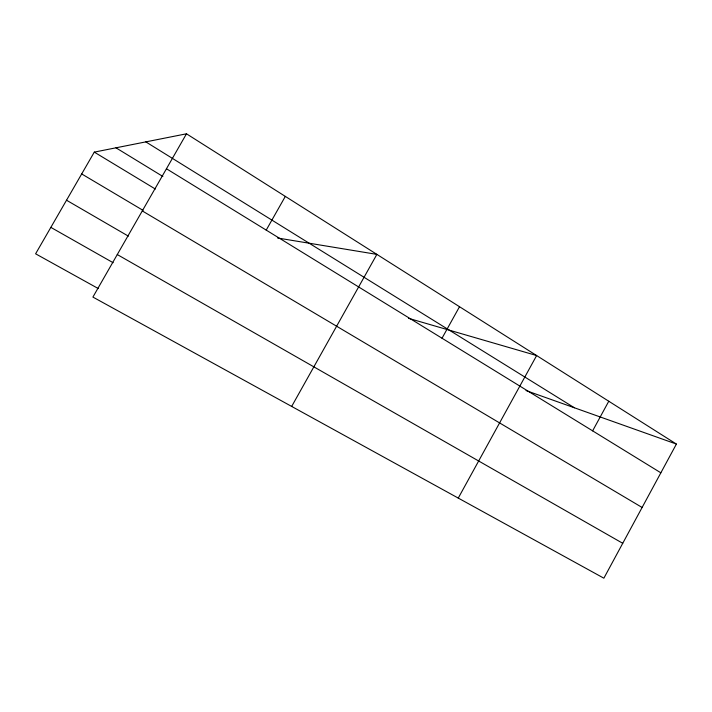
<?xml version="1.0" encoding="UTF-8"?>
<svg xmlns="http://www.w3.org/2000/svg" width="712" height="712" viewBox="0 0 712 712"><rect width="100%" height="100%" fill="white"/><g stroke="black" fill="none" stroke-linecap="round" stroke-linejoin="round"><path stroke-width="1.07" d="M676.4 444.065L603.865 578.197L92.907 297.073L186.482 133.803L676.4 444.065L526.026 390.568M592.624 430.858L608.778 401.239M458.261 498.089L536.634 355.546L408.483 318.308M442.018 338.236L459.516 306.712M291.671 406.427L376.879 254.38L277.582 238.004M266.217 230.11L285.325 196.396M186.482 133.803L94.287 152.119L35.6 253.801L98.309 288.574M50.855 227.377L113.128 262.71M117.275 254.549L622.742 543.301M66.528 200.223L128.365 236.135M142.284 210.921L642.108 507.469M81.693 173.942L143.112 210.396M94.287 152.119L155.35 189.036M115.967 147.811L162.861 176.469M166.448 168.753L660.852 472.812M145.818 141.875L574.415 407.78"/></g></svg>
